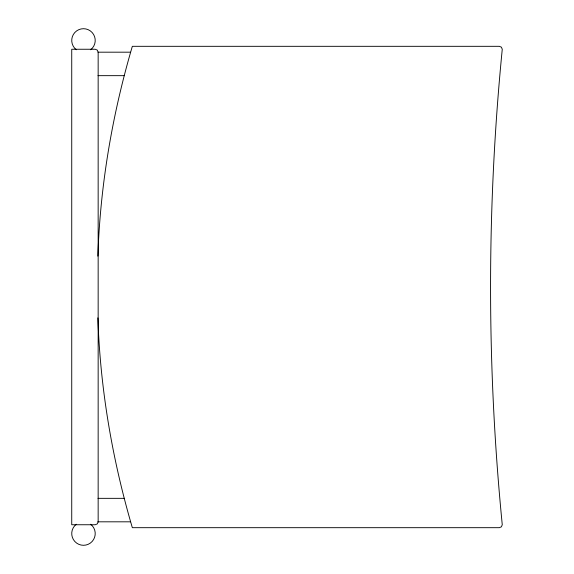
<?xml version="1.0" encoding="UTF-8"?>
<svg xmlns="http://www.w3.org/2000/svg" width="574" height="574" viewBox="0 0 574 574"><rect width="100%" height="100%" fill="white"/><g stroke="black" fill="none" stroke-linecap="round" stroke-linejoin="round"><path stroke-width="0.86" d="M97.867 256.133C100.228 185.086 112.303 114.484 132.343 46.315L499.33 46.315L501.403 47.168L502.264 49.249C486.68 207.243 486.68 366.757 502.264 524.751L501.403 526.832L499.33 527.685L132.343 527.685C112.303 459.516 100.228 388.914 97.867 317.867M98.003 52.184L130.442 52.184M98.003 75.66L124.314 75.66M98.003 498.34L124.314 498.34M98.003 521.816L130.442 521.816M76.328 49.759A11.738 11.738 0 0 1 74.821 32.51A11.738 11.738 0 0 1 92.134 32.51A11.738 11.738 0 0 1 90.627 49.759M90.627 524.241A11.738 11.738 0 0 1 92.134 541.49A11.738 11.738 0 0 1 74.821 541.49A11.738 11.738 0 0 1 76.328 524.241M98.154 521.816L97.293 523.897L95.219 524.751L71.736 524.751L71.736 49.249L95.219 49.249L97.293 50.103L98.154 52.184L98.154 521.816"/></g></svg>
